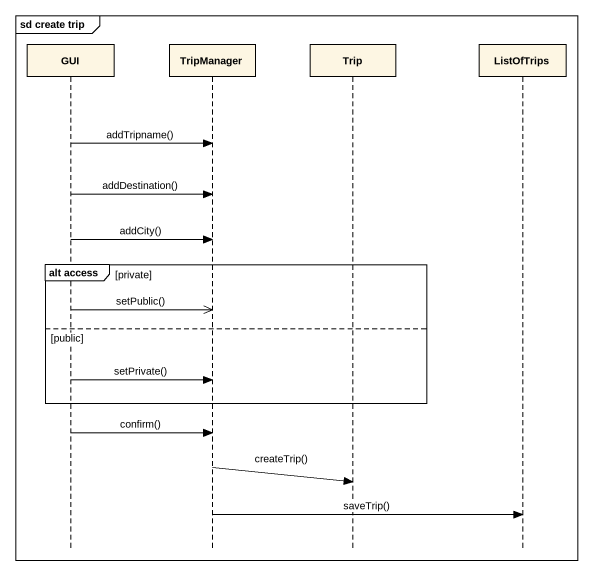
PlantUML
@startuml
mainframe sd create trip
hide footbox
participant GUI
participant TripManager
participant Trip
participant ListOfTrips

GUI -> TripManager : addTripname()
GUI -> TripManager : addDestination()
GUI -> TripManager : addCity()
group alt access [private]
  GUI ->> TripManager : setPublic()
else public
  GUI -> TripManager : setPrivate()
end
GUI -> TripManager : confirm()
TripManager -> Trip : createTrip()
TripManager -> ListOfTrips : saveTrip()
@enduml
